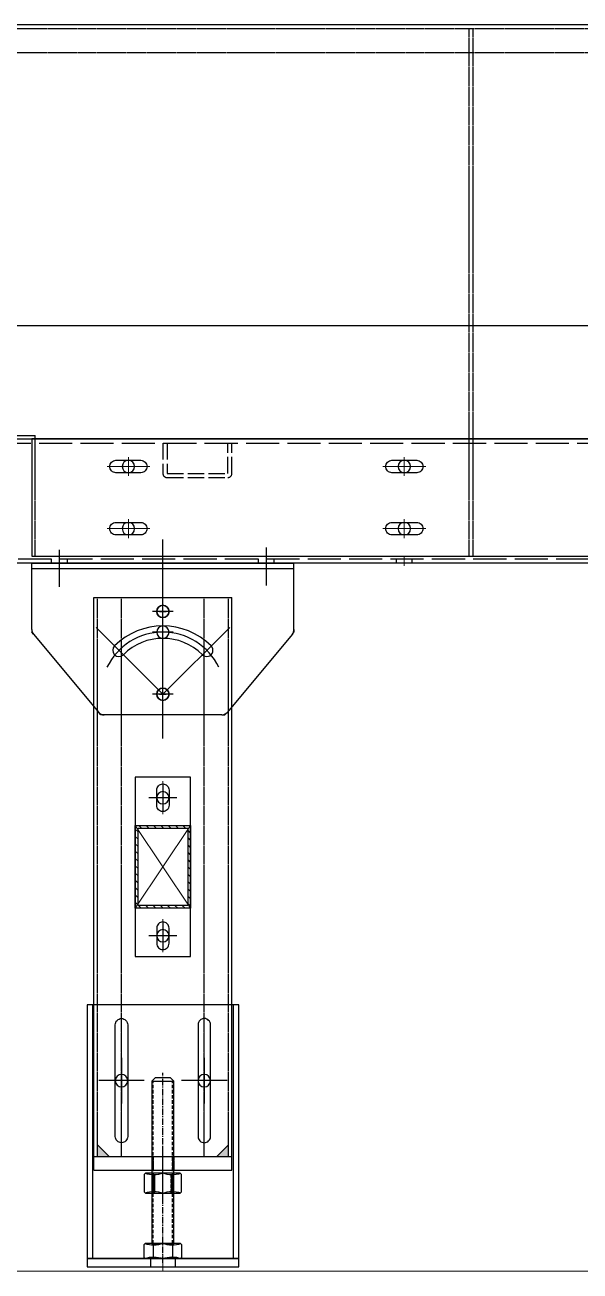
# Model space of a CAD drawing. Header units: millimetres. Extents: x 845401 to 948039, y 511594 to 550263.
# Drawn here: x 898294 to 898696, y 544184 to 545087 of the extents above; entities that cross this region are included whole.
import ezdxf

# ---------------------------------------------------------------- set-up
doc = ezdxf.new("R2010")
doc.units = ezdxf.units.MM
for name, pattern in [('ACAD_ISO02W100', [15, 12, -3]), ('CENTER', [0]), ('CENTER2', [28.575, 19.05, -3.175, 3.175, -3.175]), ('DASHED', [0.75, 0.5, -0.25]), ('HIDDEN', [0.375, 0.25, -0.125])]:
    doc.linetypes.add(name, pattern=pattern)
for name, color, linetype in [('00', 7, 'Continuous'), ('2细线层', 4, 'Continuous'), ('3中心线层', 1, 'CENTER'), ('4虚线层', 6, 'DASHED'), ('5剖面线层', 2, 'Continuous'), ('虚线', 4, 'ACAD_ISO02W100')]:
    doc.layers.add(name, color=color, linetype=linetype)
for name, color, linetype, lineweight in [('A-剖-0.10mm.......SECT-L01', 255, 'Continuous', 18), ('中心线', 1, 'CENTER', 9), ('剖面线', 6, 'Continuous', 15), ('粗实线', 7, 'Continuous', 30), ('细实线', 2, 'Continuous', 18)]:
    doc.layers.add(name, color=color, linetype=linetype, lineweight=lineweight)

# ---------------------------------------------------------------- blocks, each defined once
blk = doc.blocks.new('A$C13691031')
at = {"layer": '虚线'}
for p, q in [((5, 40), (5, 18)), ((8, 40), (8, 18)), ((52, 18), (52, 40)), ((55, 18), (55, 40)), ((8, 18), (52, 18)), ((8, 15), (52, 15))]:
    blk.add_line(p, q, dxfattribs=at)
for centre, start, end in [((8, 18), 180, 270), ((52, 18), 270, 0)]:
    blk.add_arc(centre, 3, start, end, dxfattribs=at)
blk = doc.blocks.new('A$C055B7571')
at = {"layer": '中心线', "ltscale": 4}
for p, q in [((1750, 65.18), (1750, 78.82)), ((1950, 65.18), (1950, 78.82)), ((1743.18, 72), (1756.82, 72)), ((1943.18, 72), (1956.82, 72)), ((1750, 20.18), (1750, 33.82)), ((1950, 20.18), (1950, 33.82)), ((1743.18, 27), (1756.82, 27)), ((1943.18, 27), (1956.82, 27)), ((1750, 0), (1750, 7)), ((1850, 0), (1850, 7)), ((2000, 0), (2000, 7))]:
    blk.add_line(p, q, dxfattribs=at)
at = {"layer": '粗实线'}
for p, q in [((2360, 92), (0, 92)), ((0, 2), (2090, 2))]:
    blk.add_line(p, q, dxfattribs=at)
for centre in [(1750, 72), (1950, 72), (1750, 27), (1950, 27)]:
    blk.add_circle(centre, 4.5, dxfattribs=at)
at = {"layer": '虚线', "color": 4, "ltscale": 2}
for p, q in [((2344.74, 89), (15.26, 89)), ((2060, 5), (0, 5))]:
    blk.add_line(p, q, dxfattribs=at)
at = {"layer": '虚线'}
for p, q in [((1744.25, 2), (1744.25, 5)), ((1755.75, 2), (1755.75, 5)), ((1844.25, 2), (1844.25, 5)), ((1855.75, 2), (1855.75, 5)), ((1994.25, 2), (1994.25, 5)), ((2005.75, 2), (2005.75, 5))]:
    blk.add_line(p, q, dxfattribs=at)
at = {"layer": '虚线', "ltscale": 2, "extrusion": (0, 0, -1), "zscale": -1}
blk.add_blockref('A$C13691031', (-1930, 49), dxfattribs=at)
blk = doc.blocks.new('A$C12C21AB3')
at = {"color": 0, "linetype": 'ByBlock', "lineweight": -2}
blk.add_blockref('A$C055B7571', (0, 43), dxfattribs=at)
blk = doc.blocks.new('GZSF23SWW2')
at = {"layer": '中心线', "ltscale": 3}
for p, q in [((-12.5, 0), (18.5, 0)), ((3, -6.5), (3, 6.5))]:
    blk.add_line(p, q, dxfattribs=at)
at = {"layer": '粗实线'}
blk.add_lwpolyline([(-6, 4.5), (12, 4.5, -0.414214), (16.5, 0), (16.5, 0, -0.414214), (12, -4.5), (-6, -4.5, -0.414214), (-10.5, 0), (-10.5, 0, -0.414214)], format="xyb", close=True, dxfattribs=at)
blk = doc.blocks.new('A$C1f7890fa')
at = {"layer": '粗实线'}
for p, q in [((6.44, 172, -0.13), (2506.44, 172, -0.13)), ((6.44, 90, -0.13), (2026.44, 90, -0.13)), ((2506.44, 90, -0.13), (2026.44, 90, -0.13)), ((2026.44, 90, -0.13), (2026.44, 5, -0.13))]:
    blk.add_line(p, q, dxfattribs=at)
at = {"layer": '粗实线', "elevation": -0.13}
blk.add_lwpolyline([(2026.44, 5), (6.44, 5), (6.44, 390), (2506.44, 390)], dxfattribs=at)
at = {"layer": '虚线', "color": 4, "linetype": 'DASHED'}
for p, q in [((2506.44, 387.5, -0.13), (6.44, 387.5, -0.13)), ((1706.44, 370, -0.13), (1706.44, 387.5, -0.13)), ((1709.44, 370, -0.13), (1709.44, 387.5, -0.13)), ((2506.44, 370, -0.13), (6.44, 370, -0.13)), ((1706.44, 5, -0.13), (1706.44, 370, -0.13)), ((1709.44, 5, -0.13), (1709.44, 370, -0.13)), ((2506.44, 92.5, -0.13), (2023.94, 92.5, -0.13)), ((2023.94, 5, -0.13), (2023.94, 92.5, -0.13))]:
    blk.add_line(p, q, dxfattribs=at)
at = {"extrusion": (0, 0, -1), "zscale": -1}
for p in [(-1759.44, 70, 0.13), (-1959.44, 70, 0.13), (-1759.44, 25, 0.13), (-1959.44, 25, 0.13)]:
    blk.add_blockref('GZSF23SWW2', p, dxfattribs=at)
blk = doc.blocks.new('A$C36980DBC')
for p, q in [((0, 127.1), (190, 127.1)), ((0, 78.91), (0, 127.1)), ((190, 78.91), (190, 127.1)), ((0, 123.1), (190, 123.1)), ((92.5, 92.1), (97.5, 92.1)), ((95, 89.6), (95, 94.6)), ((1.16, 75.71), (48.5, 18.9)), ((188.84, 75.71), (141.5, 18.9)), ((92.5, 32.1), (97.5, 32.1)), ((95, 29.6), (95, 34.6)), ((137.66, 17.1), (52.34, 17.1))]:
    blk.add_line(p, q)
for centre in [(95, 92.1), (95, 32.1)]:
    blk.add_circle(centre, 4.5)
for centre, radius, start, end in [((95, 32.1), 49.5, 45, 135), ((5, 78.91), 5, 180, 219.80557), ((95, 32.1), 40.5, 45, 135), ((185, 78.91), 5, 320.19443, 0), ((63.18, 63.92), 4.5, 135, 315), ((126.82, 63.92), 4.5, 225, 45), ((52.34, 22.1), 5, 219.80557, 270), ((137.66, 22.1), 5, 270, 320.19443)]:
    blk.add_arc(centre, radius, start, end)
at = {"layer": '2细线层'}
for p, q in [((0, 78.91), (0, 77.1)), ((1.16, 75.71), (0, 77.1)), ((188.84, 75.71), (190, 77.1)), ((190, 78.91), (190, 77.1)), ((50, 17.1), (48.5, 18.9)), ((140, 17.1), (141.5, 18.9)), ((52.34, 17.1), (50, 17.1)), ((137.66, 17.1), (140, 17.1))]:
    blk.add_line(p, q, dxfattribs=at)
at = {"layer": '3中心线层'}
for p, q in [((20, 109.92), (20, 136.84)), ((95, 0), (95, 144.32)), ((170, 110.99), (170, 138.46)), ((95, 32.1), (46.54, 80.56)), ((95, 32.1), (143.46, 80.56))]:
    blk.add_line(p, q, dxfattribs=at)
blk.add_arc((95, 32.1), 45, 25.70181, 154.29819, dxfattribs=at)
blk = doc.blocks.new('A$C2E170EB7')
at = {"layer": '中心线'}
for p, q in [((25, 186), (25, 90)), ((85, 186), (85, 90)), ((17.5, 138), (32.5, 138)), ((92.5, 138), (77.5, 138)), ((55, 12), (55, 0))]:
    blk.add_line(p, q, dxfattribs=at)
at = {"layer": '粗实线'}
for p, q in [((4, 193), (4, 9)), ((106, 193), (106, 9))]:
    blk.add_line(p, q, dxfattribs=at)
for points in [[(0, 193), (110, 193), (110, 9), (0, 9)], [(0, 9), (110, 9), (110, 3), (0, 3)]]:
    blk.add_lwpolyline(points, close=True, dxfattribs=at)
for points in [[(25, 183), (25, 183, -0.414214), (29.5, 178.5), (29.5, 97.5, -0.414214), (25, 93), (25, 93, -0.414214), (20.5, 97.5), (20.5, 178.5, -0.414214)], [(85, 183), (85, 183, 0.414214), (80.5, 178.5), (80.5, 97.5, 0.414214), (85, 93), (85, 93, 0.414214), (89.5, 97.5), (89.5, 178.5, 0.414214)]]:
    blk.add_lwpolyline(points, format="xyb", close=True, dxfattribs=at)
at = {"layer": '虚线', "ltscale": 0.5}
for p, q in [((46, 9), (46, 3)), ((64, 9), (64, 3))]:
    blk.add_line(p, q, dxfattribs=at)
blk = doc.blocks.new('ew323')
at = {"color": 1, "linetype": 'CENTER2', "ltscale": 0.25}
blk.add_line((4.54, 63.3), (4.54, 41.92), dxfattribs=at)
at = {"color": 2, "linetype": 'HIDDEN', "ltscale": 10}
for p, q in [((-1.46, 60.5), (-1.46, 46)), ((10.54, 60.5), (10.54, 46))]:
    blk.add_line(p, q, dxfattribs=at)
at = {"color": 2}
for p, q in [((-1.46, 47.25), (-1.46, 59.24)), ((10.54, 47.25), (10.54, 59.24))]:
    blk.add_line(p, q, dxfattribs=at)
blk.add_lwpolyline([(-7.96, 60.5), (17.04, 60.5), (18.04, 59.5), (18.04, 47), (17.04, 46), (-7.96, 46), (-8.96, 47), (-8.96, 59.5)], close=True, dxfattribs=at)
blk.add_lwpolyline([(-2.46, 46), (-2.46, 60.5), (11.54, 60.5), (11.54, 46)], dxfattribs=at)
for centre, start, end in [((-2.26, 78.34), 251.72079, 290.86753), ((11.34, 78.34), 249.13247, 288.27921), ((-2.26, 28.16), 69.13247, 108.27921), ((11.34, 28.16), 71.72079, 110.86753)]:
    blk.add_arc(centre, 19.09, start, end, dxfattribs=at)
blk = doc.blocks.new('A$C7142694E')
at = {"color": 1, "linetype": 'CENTER2', "ltscale": 0.25}
blk.add_line((13.75, 0, 0), (13.75, 137.77, 0), dxfattribs=at)
at = {"color": 2}
for p, q in [((21.75, 131.6, 0), (5.75, 131.6, 0)), ((6.82, 12.87, 0), (6.82, 4.33, 0)), ((20.68, 12.87, 0), (20.68, 4.33, 0))]:
    blk.add_line(p, q, dxfattribs=at)
at = {"color": 2, "linetype": 'HIDDEN', "ltscale": 10}
for p, q in [((6.75, 14.1, 0), (6.75, 131.6, 0)), ((20.75, 14.1, 0), (20.75, 131.6, 0))]:
    blk.add_line(p, q, dxfattribs=at)
at = {"color": 2, "elevation": 0}
for points in [[(21.75, 14.1), (5.75, 14.1), (5.75, 131.6), (8.25, 134.1), (19.25, 134.1), (21.75, 131.6)], [(26.5, 3.1), (1, 3.1), (0, 4.1), (0, 13.1), (1, 14.1), (26.5, 14.1), (27.5, 13.1), (27.5, 4.1)]]:
    blk.add_lwpolyline(points, close=True, dxfattribs=at)
at = {"color": 2}
for centre, start, end in [((6.87, 32.72, 0), 252.01471, 290.27887), ((20.63, 32.72, 0), 249.72113, 287.98529), ((6.87, -15.52, 0), 69.72113, 107.98529), ((20.63, -15.52, 0), 72.01471, 110.27887)]:
    blk.add_arc(centre, 19.85, start, end, dxfattribs=at)
at = {"rotation": 180}
blk.add_blockref('ew323', (18.29, 111.09, 0), dxfattribs=at)
blk = doc.blocks.new('G$CA2A9F66B')
at = {"linetype": 'ByBlock', "lineweight": -2}
h = blk.add_hatch(color=2, dxfattribs=at)
h.paths.add_polyline_path([(2.5, 176.88), (2.5, 168.38), (11, 168.38)])
h.paths.add_polyline_path([(89, 168.38), (97.5, 168.38), (97.5, 176.88)])
for p, q in [((0, 158.38, -0.13), (0, 573.38)), ((100, 573.38), (0, 573.38)), ((100, 158.38, -0.13), (100, 573.38)), ((100, 168.38, -0.13), (0, 168.38, -0.13)), ((100, 158.38, -0.13), (0, 158.38, -0.13))]:
    blk.add_line(p, q)
for centre in [(50, 563.38), (50, 548.38), (50, 503.38), (50, 428.38, -0.13), (50, 328.38, -0.13), (20, 223.38, -0.13), (80, 223.38, -0.13)]:
    blk.add_circle(centre, 4.5)
at = {"layer": '3中心线层'}
for p, q in [((50, 555.88), (50, 570.88)), ((42.5, 563.38), (57.5, 563.38)), ((50, 540.88), (50, 555.88)), ((42.5, 548.38), (57.5, 548.38)), ((50, 495.88), (50, 510.88)), ((42.5, 503.38), (57.5, 503.38)), ((50, 438.58, -0.13), (50, 418.18, -0.13)), ((39.8, 428.38, -0.13), (60.2, 428.38, -0.13)), ((50, 338.58, -0.13), (50, 318.18, -0.13)), ((39.8, 328.38, -0.13), (60.2, 328.38, -0.13)), ((20, 239.88, -0.13), (20, 206.88, -0.13)), ((80, 239.88, -0.13), (80, 206.88, -0.13)), ((3.5, 223.38, -0.13), (36.5, 223.38, -0.13)), ((63.5, 223.38, -0.13), (96.5, 223.38, -0.13)), ((50, 150, -0.13), (50, 176.2, -0.13))]:
    blk.add_line(p, q, dxfattribs=at)
at = {"layer": '4虚线层'}
for p, q in [((2.5, 168.38, -0.13), (2.5, 573.38)), ((20, 168.38, -0.13), (20, 573.38)), ((80, 168.38, -0.13), (80, 573.38)), ((97.5, 168.38, -0.13), (97.5, 573.38)), ((42, 168.38, -0.13), (42, 158.38, -0.13)), ((43, 168.38, -0.13), (43, 158.38, -0.13)), ((57, 168.38, -0.13), (57, 158.38, -0.13)), ((58, 168.38, -0.13), (58, 158.38, -0.13))]:
    blk.add_line(p, q, dxfattribs=at)
at = {"layer": '5剖面线层'}
for p, q in [((11, 168.38, -0.13), (2.5, 176.88, -0.13)), ((89, 168.38, -0.13), (97.5, 176.88, -0.13))]:
    blk.add_line(p, q, dxfattribs=at)
blk = doc.blocks.new('A$C39C60854')
at = {"layer": '剖面线'}
h = blk.add_hatch(dxfattribs=at)
h.set_pattern_fill('ANSI31', color=256, scale=30, style=0)
h.set_pattern_definition([(45, (-776643, 668927.5), (-2.65165043, 2.65165043), [])])
h.paths.add_polyline_path([(0, 40), (0, 0), (60, 0), (60, 40)])
h.paths.add_polyline_path([(58, 38), (58, 2), (2, 2), (2, 38)], flags=16)
at = {"layer": '粗实线'}
for points in [[(0, 40), (60, 40), (60, 0), (0, 0)], [(2, 38), (58, 38), (58, 2), (2, 2)]]:
    blk.add_lwpolyline(points, close=True, dxfattribs=at)
blk = doc.blocks.new('A$C771F760B')
at = {"layer": '中心线'}
for p, q in [((32, 20), (8, 20)), ((20, 13.5), (20, 26.5)), ((108, 20), (132, 20)), ((120, 13.5), (120, 26.5))]:
    blk.add_line(p, q, dxfattribs=at)
at = {"layer": '粗实线', "color": 0}
blk.add_lwpolyline([(5, 40), (5, 0), (135, 0), (135, 40)], close=True, dxfattribs=at)
for points in [[(25.5, 24.5), (14.5, 24.5, 0.414214), (10, 20), (10, 20, 0.414214), (14.5, 15.5), (25.5, 15.5, 0.414214), (30, 20), (30, 20, 0.414214)], [(114.5, 24.5), (125.5, 24.5, -0.414214), (130, 20), (130, 20, -0.414214), (125.5, 15.5), (114.5, 15.5, -0.414214), (110, 20), (110, 20, -0.414214)]]:
    blk.add_lwpolyline(points, format="xyb", close=True, dxfattribs=at)
at = {"layer": '细实线'}
for p, q in [((40, 0), (100, 40)), ((40, 40), (100, 0))]:
    blk.add_line(p, q, dxfattribs=at)
at = {"layer": '粗实线'}
blk.add_blockref('A$C39C60854', (40, 0), dxfattribs=at)

msp = doc.modelspace()

# ---------------------------------------------------------------- linework, layer by layer
at = {"layer": 'A-剖-0.10mm.......SECT-L01', "color": 6}
msp.add_line((894760.27, 544183.82, -0.13), (934283.3, 544183.82, -0.13), dxfattribs=at)

# ---------------------------------------------------------------- block references
at = {"color": 0, "linetype": 'ByBlock', "lineweight": -2, "xscale": -1}
for name, p in [('A$C12C21AB3', (900318.53, 544651.82)), ('A$C2E170EB7', (898448.53, 544183.82, -0.13)), ('A$C7142694E', (898407.28, 544189.72, -0.13))]:
    msp.add_blockref(name, p, dxfattribs=at)
at = {"color": 0, "linetype": 'ByBlock', "lineweight": -2}
msp.add_blockref('A$C36980DBC', (898298.53, 544569.71), dxfattribs=at)
at = {"xscale": -1}
msp.add_blockref('G$CA2A9F66B', (898443.53, 544098.44), dxfattribs=at)
at = {"layer": '00', "linetype": 'Continuous', "xscale": -1, "rotation": 7.188893246543454e-09}
msp.add_blockref('A$C1f7890fa', (900324.97, 544696.82, 0.13), dxfattribs=at)
at = {"layer": '粗实线', "rotation": 90.00000000000001}
msp.add_blockref('A$C771F760B', (898413.53, 544406.81, -0.13), dxfattribs=at)

doc.saveas('drawing.dxf')
